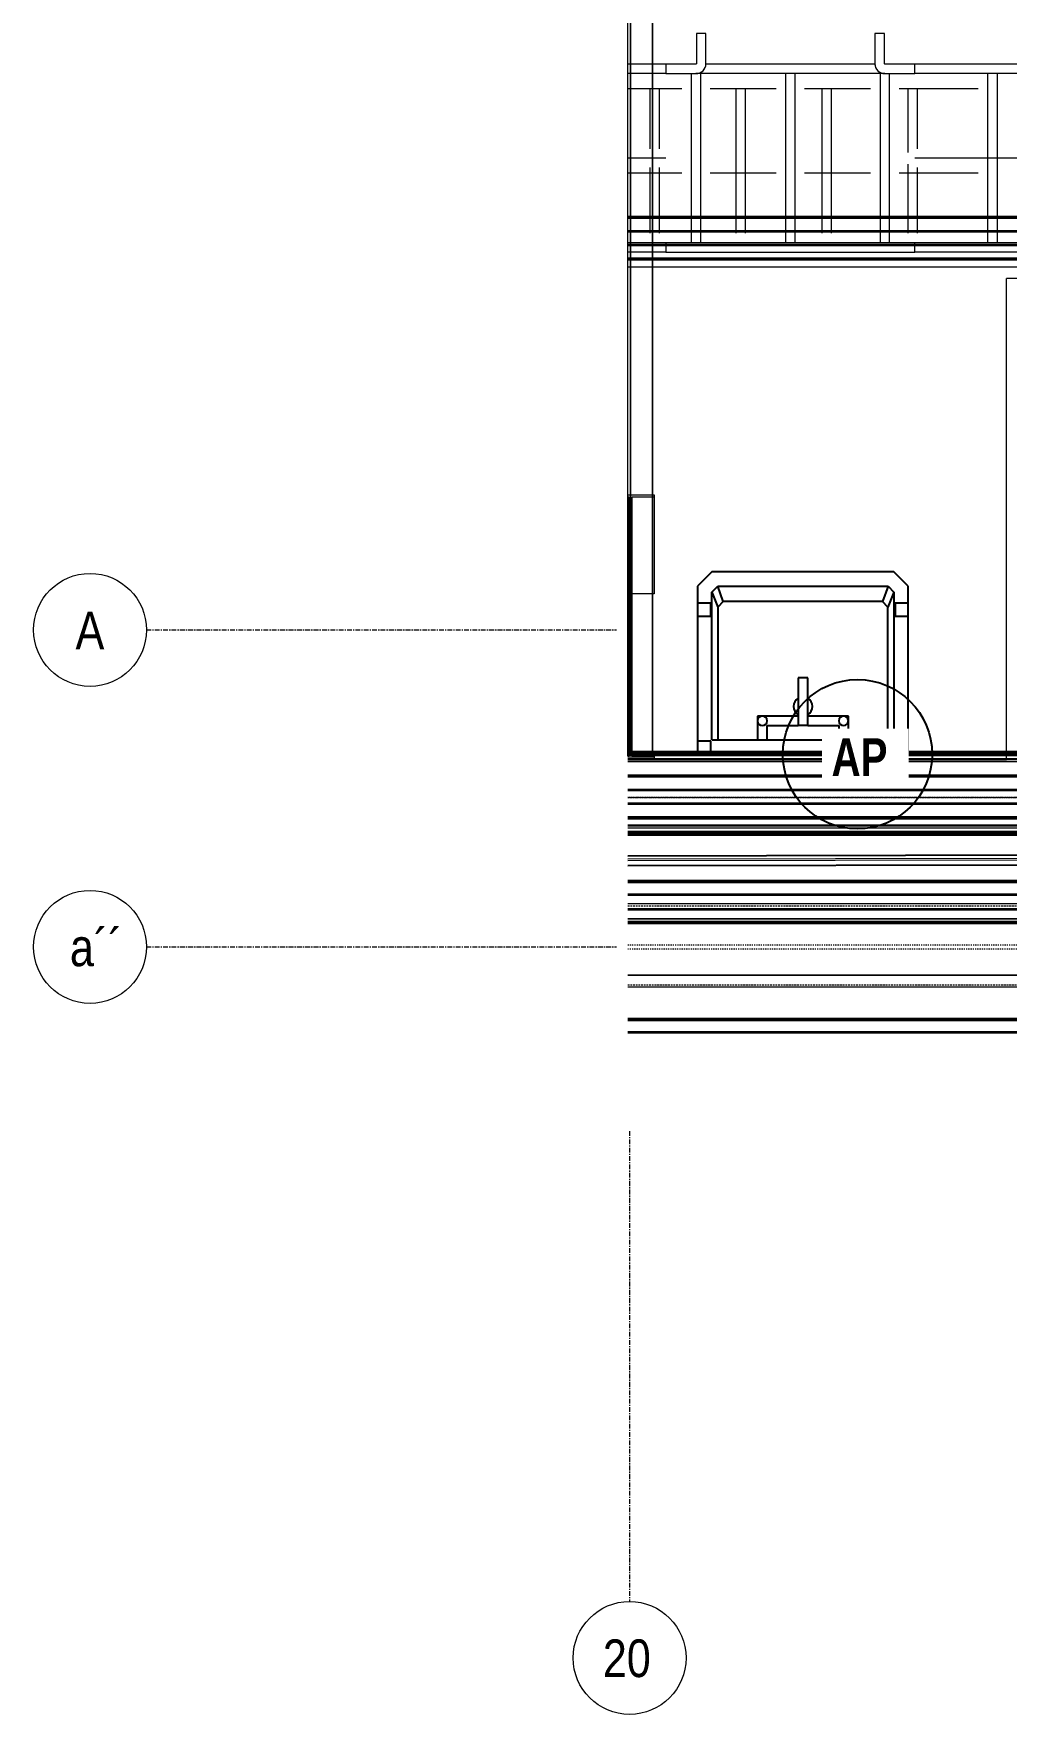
# Model space of a CAD drawing. Header units: centimetres. Extents: x -1906 to 5208, y -261 to 2955.
# Drawn here: x -1905.5 to -1646.9, y 27.2 to 473.8 of the extents above; entities that cross this region are included whole.
import ezdxf

# ---------------------------------------------------------------- set-up
doc = ezdxf.new("R2010")
doc.units = ezdxf.units.CM
for name, pattern in [('_Overhead', [0.47625, 0.3175, -0.15875]), ('_Overhead_2_', [0.47625, 0.3175, -0.15875]), ('Dash', [0.6, 0.3, -0.3]), ('Grid Line', [2.2225, 1.27, -0.3175, 0.3175, -0.3175]), ('Hidden', [0.714375, 0.47625, -0.238125])]:
    doc.linetypes.add(name, pattern=pattern)
for name, color, linetype, lineweight in [('A-ANNO-NOTE', 7, 'Continuous', 18), ('A-DETL-GENF', 7, 'Continuous', 18), ('A-DETL-MEDM', 7, 'Continuous', 35), ('A-FLOR', 7, 'Continuous', 18), ('A-WALL', 7, 'Continuous', 18), ('E-CABL-TRAY', 7, 'Continuous', 18), ('E-CABL-TRAY-CNTR', 7, 'Continuous', 18), ('M-EQPM', 7, 'Continuous', 18), ('P-SANR-FIXT', 7, 'Continuous', 18), ('S-BEAM', 7, 'Continuous', 18), ('S-BEAM-HDLN', 7, 'Dash', 18), ('S-COLS', 7, 'Continuous', 18), ('S-GRID', 7, 'Continuous', 9), ('S-GRID-IDEN', 7, 'Continuous', 9)]:
    doc.layers.add(name, color=color, linetype=linetype, lineweight=lineweight)
doc.styles.add('Century Gothic_B', font='GOTHICB.TTF', dxfattribs={"width": 0.8, "height": 10})
doc.styles.add('Saira Condensed', font='SairaCondensed-Regular.ttf', dxfattribs={"height": 10})

# ---------------------------------------------------------------- blocks, each defined once
blk = doc.blocks.new('Costanera Perfil Z - Parametrizado - Costanera Perfil Z - Parametrizado-1497837-N01 - Planta trazado tuberias refrig exist_ - detalle 1')
at = {"layer": 'S-BEAM', "color": 254, "true_color": 0xcccccc}
for p, q in [((-5.73, 829.56), (-5.73, 358.3)), ((-5.43, 829.56), (-5.43, 358.3)), ((-5.37, 358.3), (-5.37, 829.56)), ((-5.13, 829.56), (-5.13, 358.3)), ((-2.13, 829.56), (-2.13, 358.3))]:
    blk.add_line(p, q, dxfattribs=at)
blk = doc.blocks.new('Costanera Perfil Z - Parametrizado - Costanera Perfil Z - Parametrizado-V1-N01 - Planta trazado tuberias refrig exist_ - detalle 1')
at = {"layer": 'S-BEAM', "color": 254, "true_color": 0xcccccc}
for p, q in [((-5.73, 829.56), (-5.73, 358.3)), ((-5.43, 829.56), (-5.43, 358.3)), ((-5.37, 358.3), (-5.37, 829.56)), ((-5.13, 829.56), (-5.13, 358.3)), ((-2.13, 829.56), (-2.13, 358.3)), ((-1.78, 829.56), (-1.78, 358.3)), ((1.78, 829.56), (1.78, 358.3)), ((2.13, 829.56), (2.13, 358.3)), ((5.13, 829.56), (5.13, 358.3)), ((5.37, 829.56), (5.37, 358.3)), ((5.43, 829.56), (5.43, 358.3)), ((5.73, 829.56), (5.73, 358.3))]:
    blk.add_line(p, q, dxfattribs=at)
blk = doc.blocks.new('M_S Shapes - 150 x 400-1499110-N01 - Planta trazado tuberias refrig exist_ - detalle 1')
at = {"layer": 'S-BEAM', "color": 254, "true_color": 0xcccccc}
for p, q in [((445.22, 7.5), (-12.23, 7.5)), ((-12.23, 7.5), (445.22, 7.5)), ((445.22, 7.5), (-12.23, 7.5)), ((-12.23, -7.5), (445.22, -7.5)), ((445.22, -7.5), (-12.23, -7.5)), ((445.22, -7.5), (-12.23, -7.5))]:
    blk.add_line(p, q, dxfattribs=at)
at = {"layer": 'S-BEAM-HDLN', "color": 254, "true_color": 0xcccccc}
for p, q in [((-12.23, 0.58), (445.22, 0.58)), ((445.22, -0.59), (-12.23, -0.59))]:
    blk.add_line(p, q, dxfattribs=at)
blk = doc.blocks.new('M_S Shapes - 150 x 350-1499191-N01 - Planta trazado tuberias refrig exist_ - detalle 1')
at = {"layer": 'S-BEAM', "color": 254, "true_color": 0xcccccc}
for p, q in [((445.22, 7.5), (-12.23, 7.5)), ((-12.23, 7.5), (445.22, 7.5)), ((445.22, 7.5), (-12.23, 7.5)), ((-12.23, -7.5), (445.22, -7.5)), ((445.22, -7.5), (-12.23, -7.5)), ((445.22, -7.5), (-12.23, -7.5))]:
    blk.add_line(p, q, dxfattribs=at)
at = {"layer": 'S-BEAM-HDLN', "color": 254, "true_color": 0xcccccc}
for p, q in [((-12.23, 0.58), (445.22, 0.58)), ((445.22, -0.59), (-12.23, -0.59))]:
    blk.add_line(p, q, dxfattribs=at)
blk = doc.blocks.new('HSS Rectangular - 120 x 220-1499643-N01 - Planta trazado tuberias refrig exist_ - detalle 1')
at = {"layer": 'S-BEAM', "color": 254, "true_color": 0xcccccc}
for p, q in [((-1290.12, 242.51), (-1747.58, 242.51)), ((-1747.58, 220.51), (-1290.12, 220.51))]:
    blk.add_line(p, q, dxfattribs=at)
at = {"layer": 'S-BEAM', "color": 254, "linetype": 'Hidden', "true_color": 0xcccccc}
for p, q in [((-1747.58, 242.01), (-1290.12, 242.01)), ((-1747.58, 221.01), (-1290.12, 221.01))]:
    blk.add_line(p, q, dxfattribs=at)
blk = doc.blocks.new('Costanera Perfil Z - Parametrizado - h_22cm-1722626-N01 - Planta trazado tuberias refrig exist_ - detalle 1')
at = {"layer": 'S-BEAM', "color": 254, "true_color": 0xcccccc}
for p, q in [((-5.84, 2399.57), (-5.84, 785.67)), ((-5.54, 2399.57), (-5.54, 785.67)), ((-5.5, 785.67), (-5.5, 2399.57)), ((-5.26, 2399.57), (-5.26, 785.67)), ((-2.01, 2399.57), (-2.01, 785.67)), ((-1.67, 2399.57), (-1.67, 785.67)), ((1.67, 2399.57), (1.67, 785.67)), ((2.01, 2399.57), (2.01, 785.67)), ((5.26, 2399.57), (5.26, 785.67)), ((5.5, 2399.57), (5.5, 785.67)), ((5.54, 2399.57), (5.54, 785.67)), ((5.84, 2399.57), (5.84, 785.67))]:
    blk.add_line(p, q, dxfattribs=at)
blk = doc.blocks.new('Costanera Perfil Z - Parametrizado - h_22cm-V6-N01 - Planta trazado tuberias refrig exist_ - detalle 1')
at = {"layer": 'S-BEAM', "color": 254, "true_color": 0xcccccc}
for p, q in [((-5.84, 2399.57), (-5.84, 785.67)), ((-5.54, 2399.57), (-5.54, 785.67)), ((-5.5, 785.67), (-5.5, 2399.57)), ((-5.26, 2399.57), (-5.26, 785.67)), ((1.67, 2399.57), (1.67, 785.67)), ((2.01, 2399.57), (2.01, 785.67)), ((-2.01, 1586.08), (-2.01, 792.31)), ((-1.67, 1586.08), (-1.67, 792.31)), ((5.26, 1586.08), (5.26, 792.31)), ((5.5, 1586.08), (5.5, 792.31)), ((5.54, 1586.08), (5.54, 792.31)), ((5.84, 1586.08), (5.84, 792.31)), ((-2.01, 792.31), (-2.01, 785.67)), ((-1.67, 792.31), (-1.67, 785.67)), ((5.26, 792.31), (5.26, 785.67)), ((5.5, 792.31), (5.5, 785.67)), ((5.54, 792.31), (5.54, 785.67)), ((5.84, 792.31), (5.84, 785.67))]:
    blk.add_line(p, q, dxfattribs=at)
blk = doc.blocks.new('Costanera Perfil Z - Parametrizado - h_22cm-1725872-N01 - Planta trazado tuberias refrig exist_ - detalle 1')
at = {"layer": 'S-BEAM', "color": 254, "true_color": 0xcccccc}
for p, q in [((-10.75, -2410.56), (-10.75, -776.69)), ((-10.75, -776.69), (-10.75, -2410.56)), ((-10.45, -776.69), (-10.45, -2410.56)), ((-10.45, -776.69), (-10.45, -2410.56)), ((-8.8, -776.69), (-8.8, -2410.56)), ((-8.8, -776.69), (-8.8, -2410.56)), ((8.8, -776.69), (8.8, -2409.93)), ((8.8, -776.69), (8.8, -2409.93)), ((10.45, -776.72), (10.45, -777.11)), ((10.45, -776.72), (10.45, -777.11)), ((10.75, -776.72), (10.75, -777.11)), ((10.75, -776.72), (10.75, -777.11)), ((10.45, -777.81), (10.45, -783.32)), ((10.45, -777.81), (10.45, -783.32)), ((10.75, -777.82), (10.75, -783.32)), ((10.75, -777.82), (10.75, -783.32)), ((10.45, -783.32), (10.45, -1577.09)), ((10.45, -783.32), (10.45, -1577.09)), ((10.75, -783.32), (10.75, -1577.09)), ((10.75, -783.32), (10.75, -1577.09))]:
    blk.add_line(p, q, dxfattribs=at)
blk = doc.blocks.new('Costanera Perfil Z - Parametrizado - h_22cm-1725829-N01 - Planta trazado tuberias refrig exist_ - detalle 1')
at = {"layer": 'S-BEAM', "color": 254, "true_color": 0xcccccc}
for p, q in [((-10.75, -2411.39), (-10.75, -775.86)), ((-10.75, -775.86), (-10.75, -2411.39)), ((-10.45, -775.86), (-10.45, -2409.73)), ((-10.45, -775.86), (-10.45, -2409.73)), ((-8.8, -775.86), (-8.8, -2409.73)), ((-8.8, -775.86), (-8.8, -2409.73)), ((8.8, -775.86), (8.8, -2389.56)), ((8.8, -775.86), (8.8, -2389.56)), ((10.45, -775.89), (10.45, -776.29)), ((10.45, -775.89), (10.45, -776.29)), ((10.45, -776.99), (10.45, -782.5)), ((10.45, -776.99), (10.45, -782.5)), ((10.75, -775.89), (10.75, -776.29)), ((10.75, -775.89), (10.75, -776.29)), ((10.75, -776.98), (10.75, -782.5)), ((10.75, -776.98), (10.75, -782.5)), ((10.45, -782.5), (10.45, -1576.26)), ((10.45, -782.5), (10.45, -1576.26)), ((10.75, -782.5), (10.75, -1576.26)), ((10.75, -782.5), (10.75, -1576.26))]:
    blk.add_line(p, q, dxfattribs=at)
blk = doc.blocks.new('Costanera Perfil Z - Parametrizado - h_22cm-1725795-N01 - Planta trazado tuberias refrig exist_ - detalle 1')
at = {"layer": 'S-BEAM', "color": 254, "true_color": 0xcccccc}
for p, q in [((-10.75, -2410.98), (-10.75, -776.28)), ((-10.75, -776.28), (-10.75, -2410.98)), ((-10.45, -776.28), (-10.45, -2410.98)), ((-10.45, -776.28), (-10.45, -2410.98)), ((-8.8, -776.28), (-8.8, -2410.15)), ((-8.8, -776.28), (-8.8, -2410.15)), ((8.8, -776.28), (8.8, -2389.97)), ((8.8, -776.28), (8.8, -2389.97)), ((10.45, -776.3), (10.45, -776.7)), ((10.45, -776.3), (10.45, -776.7)), ((10.75, -776.3), (10.75, -776.7)), ((10.75, -776.3), (10.75, -776.7)), ((10.45, -777.41), (10.45, -782.91)), ((10.45, -777.41), (10.45, -782.91)), ((10.75, -777.4), (10.75, -782.91)), ((10.75, -777.4), (10.75, -782.91)), ((10.45, -782.91), (10.45, -1576.68)), ((10.45, -782.91), (10.45, -1576.68)), ((10.75, -782.91), (10.75, -1576.68)), ((10.75, -782.91), (10.75, -1576.68))]:
    blk.add_line(p, q, dxfattribs=at)
blk = doc.blocks.new('Costanera Perfil Z - Parametrizado - h_22cm-1726051-N01 - Planta trazado tuberias refrig exist_ - detalle 1')
at = {"layer": 'S-BEAM', "color": 254, "true_color": 0xcccccc}
for p, q in [((-10.75, -836.16), (-10.75, 798.54)), ((-10.75, 798.54), (-10.75, -836.16)), ((-10.45, 798.54), (-10.45, -836.16)), ((-10.45, 798.54), (-10.45, -836.16)), ((-8.8, 798.54), (-8.8, -835.34)), ((-8.8, 798.54), (-8.8, -835.34)), ((8.8, 798.54), (8.8, -28.38)), ((8.8, 798.54), (8.8, -28.38)), ((10.45, 798.51), (10.45, 798.11)), ((10.45, 798.51), (10.45, 798.11)), ((10.45, 797.4), (10.45, 791.9)), ((10.45, 797.4), (10.45, 791.9)), ((10.75, 798.51), (10.75, 798.11)), ((10.75, 798.51), (10.75, 798.11)), ((10.75, 797.41), (10.75, 791.9)), ((10.75, 797.41), (10.75, 791.9)), ((10.45, 791.9), (10.45, -1.87)), ((10.45, 791.9), (10.45, -1.87)), ((10.75, 791.9), (10.75, -1.87)), ((10.75, 791.9), (10.75, -1.87))]:
    blk.add_line(p, q, dxfattribs=at)
blk = doc.blocks.new('Costanera Perfil Z - Parametrizado - h_22cm-V14-N01 - Planta trazado tuberias refrig exist_ - detalle 1')
at = {"layer": 'S-BEAM', "color": 254, "true_color": 0xcccccc}
for p, q in [((-10.75, -836.16), (-10.75, 798.54)), ((-10.75, 798.54), (-10.75, -836.16)), ((-10.45, 798.54), (-10.45, -836.16)), ((-10.45, 798.54), (-10.45, -836.16)), ((-8.8, 798.54), (-8.8, -835.34)), ((-8.8, 798.54), (-8.8, -835.34)), ((8.8, 798.54), (8.8, -28.38)), ((8.8, 798.54), (8.8, -28.38)), ((10.45, 798.51), (10.45, 798.11)), ((10.45, 798.51), (10.45, 798.11)), ((10.45, 797.4), (10.45, 791.9)), ((10.45, 797.4), (10.45, 791.9)), ((10.75, 798.51), (10.75, 798.11)), ((10.75, 798.51), (10.75, 798.11)), ((10.75, 797.41), (10.75, 791.9)), ((10.75, 797.41), (10.75, 791.9)), ((10.45, 791.9), (10.45, -1.87)), ((10.45, 791.9), (10.45, -1.87)), ((10.75, 791.9), (10.75, -1.87)), ((10.75, 791.9), (10.75, -1.87))]:
    blk.add_line(p, q, dxfattribs=at)
blk = doc.blocks.new('Costanera Perfil Z - Parametrizado - h_22cm-V15-N01 - Planta trazado tuberias refrig exist_ - detalle 1')
at = {"layer": 'S-BEAM', "color": 254, "true_color": 0xcccccc}
for p, q in [((-10.75, -833.71), (-10.75, 798.54)), ((-10.75, 798.54), (-10.75, -836.16)), ((-10.45, 798.54), (-10.45, -833.71)), ((-10.45, 798.54), (-10.45, -836.16)), ((-8.8, 798.54), (-8.8, -833.73)), ((-8.8, 798.54), (-8.8, -833.73)), ((8.8, 798.54), (8.8, -28.38)), ((8.8, 798.54), (8.8, -28.38)), ((10.45, 798.51), (10.45, 798.11)), ((10.45, 798.51), (10.45, 798.11)), ((10.45, 797.4), (10.45, 791.9)), ((10.45, 797.4), (10.45, 791.9)), ((10.75, 798.51), (10.75, 798.11)), ((10.75, 798.51), (10.75, 798.11)), ((10.75, 797.41), (10.75, 791.9)), ((10.75, 797.41), (10.75, 791.9)), ((10.45, 791.9), (10.45, -1.87)), ((10.45, 791.9), (10.45, 697.87)), ((10.75, 791.9), (10.75, 697.87)), ((10.75, 791.9), (10.75, -1.87))]:
    blk.add_line(p, q, dxfattribs=at)
blk = doc.blocks.new('PQ_RVR_EST-01_ZZ_ZZ_MO_T_A_rvt-1-N01 - Planta trazado tuberias refrig exist_ - detalle 1')
at = {"layer": 'S-BEAM', "color": 254, "true_color": 0xcccccc}
for p, q in [((-1747.55, 425.22), (-1747.55, 567.48)), ((-1746.84, 567.48), (-1746.84, 425.22)), ((-1740.95, 567.48), (-1740.95, 425.22)), ((-1740.95, 567.48), (-1740.95, 425.22)), ((-1747.55, 425.22), (-1747.55, 563.66)), ((-1746.84, 425.22), (-1746.84, 563.66)), ((-1740.95, 425.22), (-1740.95, 563.66)), ((-1740.95, 425.22), (-1740.95, 563.66)), ((-1747.55, 420.91), (-1747.55, 425.22)), ((-1747.55, 421.39), (-1747.55, 425.22)), ((-1746.84, 421.39), (-1746.84, 425.22)), ((-1746.84, 425.22), (-1746.84, 420.91)), ((-1740.95, 425.22), (-1740.95, 420.91)), ((-1740.95, 425.22), (-1740.95, 420.81)), ((-1740.95, 421.39), (-1740.95, 425.22)), ((-1740.95, 421.39), (-1740.95, 425.22)), ((-1747.55, 421.04), (-1747.55, 421.39)), ((-1747.55, 417.71), (-1747.55, 421.04)), ((-1747.55, 417.71), (-1747.55, 420.91)), ((-1746.84, 421.04), (-1746.84, 421.39)), ((-1746.84, 417.71), (-1746.84, 421.04)), ((-1746.84, 420.91), (-1746.84, 417.71)), ((-1740.95, 421.04), (-1740.95, 421.39)), ((-1740.95, 421.04), (-1740.95, 421.39)), ((-1740.95, 417.71), (-1740.95, 421.04)), ((-1740.95, 417.71), (-1740.95, 421.04)), ((-1740.95, 420.91), (-1740.95, 417.71)), ((-1740.95, 420.81), (-1740.95, 417.71)), ((-1747.55, 417.36), (-1747.55, 417.71)), ((-1747.55, 417.36), (-1747.55, 417.71)), ((-1747.55, 281.82), (-1747.55, 417.36)), ((-1747.55, 413.54), (-1747.55, 417.36)), ((-1746.84, 417.36), (-1746.84, 417.71)), ((-1746.84, 417.71), (-1746.84, 417.36)), ((-1746.84, 413.54), (-1746.84, 417.36)), ((-1746.84, 417.36), (-1746.84, 281.82)), ((-1740.95, 417.71), (-1740.95, 417.36)), ((-1740.95, 417.71), (-1740.95, 417.36)), ((-1740.95, 417.36), (-1740.95, 417.71)), ((-1740.95, 417.36), (-1740.95, 417.71)), ((-1740.95, 417.36), (-1740.95, 281.82)), ((-1740.95, 417.36), (-1740.95, 281.82)), ((-1740.95, 413.54), (-1740.95, 417.36)), ((-1740.95, 413.54), (-1740.95, 417.36)), ((-1747.55, 281.82), (-1747.55, 413.54)), ((-1746.84, 281.82), (-1746.84, 413.54)), ((-1740.95, 351.2), (-1740.95, 413.54)), ((-1740.95, 281.82), (-1740.95, 413.54)), ((-1740.95, 281.82), (-1740.95, 350.59)), ((-1740.95, 281.82), (-1747.58, 281.82)), ((-1747.58, 281.82), (-1747.55, 281.82)), ((-1747.55, 281.82), (-1747.58, 281.82)), ((-1747.55, 281.82), (-1747.16, 281.82)), ((-1740.95, 281.82), (-1746.84, 281.82)), ((-1740.95, 281.82), (-1746.84, 281.82)), ((-1746.45, 281.82), (-1740.95, 281.82))]:
    blk.add_line(p, q, dxfattribs=at)
at = {"layer": 'S-COLS', "color": 253, "true_color": 0xaaaaaa}
for p, q in [((-1747.58, 351.2), (-1740.95, 351.2)), ((-1747.16, 350.61), (-1747.58, 350.61)), ((-1747.16, 281.82), (-1747.16, 350.61)), ((-1746.45, 350.61), (-1746.45, 281.82)), ((-1740.95, 350.61), (-1746.45, 350.61)), ((-1740.95, 351.2), (-1740.55, 351.2)), ((-1740.55, 350.61), (-1740.95, 350.61)), ((-1740.55, 351.2), (-1740.55, 350.61)), ((-1740.55, 350.61), (-1740.55, 324.91)), ((-1747.55, 324.91), (-1747.16, 324.91)), ((-1740.95, 324.91), (-1746.45, 324.91)), ((-1740.55, 324.91), (-1740.95, 324.91)), ((-1747.58, 281.82), (-1747.16, 281.82)), ((-1747.55, 281.82), (-1747.16, 281.82)), ((-1746.45, 281.82), (-1740.95, 281.82)), ((-1746.45, 281.82), (-1740.95, 281.82)), ((-1740.95, 281.82), (-1740.55, 281.82)), ((-1740.95, 281.82), (-1740.55, 281.82)), ((-1740.55, 281.82), (-1740.55, 281.24)), ((-1740.55, 281.24), (-1747.58, 281.24))]:
    blk.add_line(p, q, dxfattribs=at)
at = {"layer": 'S-BEAM', "color": 254, "linetype": '_Overhead', "lineweight": 18, "true_color": 0xd4d4d4}
for name, p, rotation in [('Costanera Perfil Z - Parametrizado - h_22cm-V6-N01 - Planta trazado tuberias refrig exist_ - detalle 1', (-2533.25, 419.38), 269.9999999999998), ('Costanera Perfil Z - Parametrizado - h_22cm-1725872-N01 - Planta trazado tuberias refrig exist_ - detalle 1', (-2524.27, 272.34), 90.00000000000001), ('Costanera Perfil Z - Parametrizado - h_22cm-1725829-N01 - Planta trazado tuberias refrig exist_ - detalle 1', (-2523.44, 272.08), 90.00000000000001), ('Costanera Perfil Z - Parametrizado - h_22cm-1725795-N01 - Planta trazado tuberias refrig exist_ - detalle 1', (-2523.85, 271.54), 90.00000000000001), ('Costanera Perfil Z - Parametrizado - h_22cm-1726051-N01 - Planta trazado tuberias refrig exist_ - detalle 1', (-949.04, 271.54), 90.00000000000001), ('Costanera Perfil Z - Parametrizado - h_22cm-V14-N01 - Planta trazado tuberias refrig exist_ - detalle 1', (-949.04, 271.54), 90.00000000000001), ('Costanera Perfil Z - Parametrizado - h_22cm-V15-N01 - Planta trazado tuberias refrig exist_ - detalle 1', (-949.04, 271.54), 90.00000000000001), ('Costanera Perfil Z - Parametrizado - h_22cm-1722626-N01 - Planta trazado tuberias refrig exist_ - detalle 1', (-2533.25, 270.93), 269.9999999999998), ('Costanera Perfil Z - Parametrizado - Costanera Perfil Z - Parametrizado-V1-N01 - Planta trazado tuberias refrig exist_ - detalle 1', (-2105.88, 242.98), 269.9999999999998), ('Costanera Perfil Z - Parametrizado - Costanera Perfil Z - Parametrizado-1497837-N01 - Planta trazado tuberias refrig exist_ - detalle 1', (-2105.88, 206.33), 269.9999999999998)]:
    blk.add_blockref(name, p, dxfattribs=dict(at, rotation=rotation))
for name, p in [('HSS Rectangular - 120 x 220-1499643-N01 - Planta trazado tuberias refrig exist_ - detalle 1', (0, 0)), ('M_S Shapes - 150 x 400-1499110-N01 - Planta trazado tuberias refrig exist_ - detalle 1', (-1735.35, 231.11)), ('M_S Shapes - 150 x 350-1499191-N01 - Planta trazado tuberias refrig exist_ - detalle 1', (-1735.35, 231.11))]:
    blk.add_blockref(name, p, dxfattribs=at)
blk = doc.blocks.new('M_S Shapes - 150 x 400-1948375-N01 - Planta trazado tuberias refrig exist_ - detalle 1')
at = {"layer": 'S-BEAM', "color": 254, "true_color": 0xcccccc}
for p, q in [((445.22, 7.5), (-12.23, 7.5)), ((-12.23, 7.5), (445.23, 7.5)), ((445.22, 7.5), (-12.23, 7.5)), ((-12.23, -7.5), (445.22, -7.5)), ((445.22, -7.5), (-12.23, -7.5)), ((445.23, -7.5), (-12.23, -7.5))]:
    blk.add_line(p, q, dxfattribs=at)
at = {"layer": 'S-BEAM-HDLN', "color": 254, "true_color": 0xcccccc}
for p, q in [((-12.23, 0.58), (445.23, 0.58)), ((445.23, -0.59), (-12.23, -0.59))]:
    blk.add_line(p, q, dxfattribs=at)
blk = doc.blocks.new('M_S Shapes - 150 x 350-1948376-N01 - Planta trazado tuberias refrig exist_ - detalle 1')
at = {"layer": 'S-BEAM', "color": 254, "true_color": 0xcccccc}
for p, q in [((445.22, 7.5), (-12.23, 7.5)), ((-12.23, 7.5), (445.22, 7.5)), ((445.22, 7.5), (-12.23, 7.5)), ((-12.23, -7.5), (445.22, -7.5)), ((445.22, -7.5), (-12.23, -7.5)), ((445.22, -7.5), (-12.23, -7.5))]:
    blk.add_line(p, q, dxfattribs=at)
at = {"layer": 'S-BEAM-HDLN', "color": 254, "true_color": 0xcccccc}
for p, q in [((-12.23, 0.58), (445.22, 0.58)), ((445.22, -0.59), (-12.23, -0.59))]:
    blk.add_line(p, q, dxfattribs=at)
blk = doc.blocks.new('HSS Rectangular - 120 x 220-1948349-N01 - Planta trazado tuberias refrig exist_ - detalle 1')
at = {"layer": 'S-BEAM', "color": 254, "true_color": 0xcccccc}
for p, q in [((-1290.12, 242.51), (-1747.58, 242.51)), ((-1747.58, 220.51), (-1290.12, 220.51))]:
    blk.add_line(p, q, dxfattribs=at)
at = {"layer": 'S-BEAM', "color": 254, "linetype": 'Hidden', "true_color": 0xcccccc}
for p, q in [((-1747.58, 242.01), (-1290.12, 242.01)), ((-1747.58, 221.01), (-1290.12, 221.01))]:
    blk.add_line(p, q, dxfattribs=at)
blk = doc.blocks.new('PQ_RVR_ARQ-01_ZZ_ZZ_MO_T_A_rvt-1-N01 - Planta trazado tuberias refrig exist_ - detalle 1')
at = {"layer": 'A-FLOR', "color": 254, "linetype": '_Overhead_2_', "true_color": 0xd4d4d4}
for p, q in [((-233.39, 270.77), (-1747.58, 270.77)), ((-1747.58, 270.77), (-133.89, 270.77))]:
    blk.add_line(p, q, dxfattribs=at)
at = {"layer": 'A-WALL', "color": 253, "true_color": 0xaaaaaa}
for p, q in [((-1646.91, 283.09), (-1646.91, 408.68)), ((-1638.91, 408.68), (-1646.91, 408.68)), ((-1646.91, 282.83), (-1646.91, 283.09)), ((-1646.91, 282.53), (-1646.91, 282.79)), ((-1646.91, 282.29), (-1646.91, 282.53)), ((-1646.91, 281.99), (-1646.91, 282.29)), ((-1646.91, 281.14), (-1646.91, 281.99)), ((-1747.58, 280.77), (-1646.91, 280.77)), ((-1646.91, 280.88), (-1646.91, 281.14)), ((-1646.91, 280.77), (-1646.91, 280.88)), ((-1315.03, 272.77), (-1747.58, 272.77)), ((-1747.58, 254.48), (-111.79, 257.58)), ((-111.29, 257.09), (-1747.58, 253.98))]:
    blk.add_line(p, q, dxfattribs=at)
at = {"layer": 'A-WALL', "color": 253, "lineweight": 25, "true_color": 0xaaaaaa}
for p, q in [((-112.54, 258.33), (-1747.58, 255.23)), ((-1747.58, 252.73), (-1290.12, 253.6))]:
    blk.add_line(p, q, dxfattribs=at)
at = {"layer": 'S-BEAM', "color": 254, "lineweight": 18, "true_color": 0xd4d4d4, "rotation": 269.9999999999998}
for name, p in [('Costanera Perfil Z - Parametrizado - Costanera Perfil Z - Parametrizado-V1-N01 - Planta trazado tuberias refrig exist_ - detalle 1', (-2105.88, 242.98)), ('Costanera Perfil Z - Parametrizado - Costanera Perfil Z - Parametrizado-1497837-N01 - Planta trazado tuberias refrig exist_ - detalle 1', (-2105.88, 206.33))]:
    blk.add_blockref(name, p, dxfattribs=at)
at = {"layer": 'S-BEAM', "color": 254, "lineweight": 18, "true_color": 0xd4d4d4}
for name, p in [('HSS Rectangular - 120 x 220-1948349-N01 - Planta trazado tuberias refrig exist_ - detalle 1', (0, 0)), ('M_S Shapes - 150 x 400-1948375-N01 - Planta trazado tuberias refrig exist_ - detalle 1', (-1735.35, 231.11)), ('M_S Shapes - 150 x 350-1948376-N01 - Planta trazado tuberias refrig exist_ - detalle 1', (-1735.35, 231.11))]:
    blk.add_blockref(name, p, dxfattribs=at)
blk = doc.blocks.new('EPC_Derivación_T_ - Derivación_T_-1464055-N01 - Planta trazado tuberias refrig exist_ - detalle 1')
at = {"layer": 'E-CABL-TRAY'}
for p, q in [((33.1, 25), (-33.1, 25)), ((-33.1, 25), (-33.1, 22.46)), ((-33.1, 22.46), (33.1, 22.46)), ((-26.37, 22.46), (-26.37, -22.46)), ((-23.83, -22.46), (-23.83, 22.46)), ((-1.27, 22.46), (-1.27, -22.46)), ((1.27, -22.46), (1.27, 22.46)), ((23.83, 22.46), (23.83, -22.46)), ((26.37, -22.46), (26.37, 22.46)), ((33.1, 22.46), (33.1, 25)), ((-25.1, -22.46), (-33.1, -22.46)), ((-33.1, -22.46), (-33.1, -25)), ((-33.1, -25), (-25.1, -25)), ((-25.1, -22.46), (-23.83, -22.46)), ((-25.1, -22.46), (25.1, -22.46)), ((-25, -25.1), (-25, -33.1)), ((-22.46, -25), (22.46, -25)), ((-22.46, -33.1), (-22.46, -25.1)), ((-1.27, -22.46), (1.27, -22.46)), ((22.46, -25.1), (22.46, -33.1)), ((23.83, -22.46), (25.1, -22.46)), ((25, -33.1), (25, -25.1)), ((33.1, -22.46), (25.1, -22.46)), ((25.1, -25), (33.1, -25)), ((33.1, -25), (33.1, -22.46)), ((-25, -33.1), (-22.46, -33.1)), ((22.46, -33.1), (25, -33.1))]:
    blk.add_line(p, q, dxfattribs=at)
for centre, radius, start, end in [((-25.1, -25.1), 2.64, 360, 90), ((-25.1, -25.1), 0.1, 0, 90), ((-25.1, -25.1), 2.64, 46.0854, 60.7236), ((-25.1, -25.1), 2.64, 31.4472, 39.1951), ((-25.1, -25.1), 2.64, 16.809, 24.1418), ((-25.1, -25.1), 2.64, 2.1708, 9.174), ((-25.1, -25.1), 2.64, 1.0854, 2.1708), ((25.1, -25.1), 2.64, 90, 180), ((25.1, -25.1), 2.64, 170.826, 177.8292), ((25.1, -25.1), 2.64, 177.8292, 178.9146), ((25.1, -25.1), 2.64, 155.8582, 163.191), ((25.1, -25.1), 2.64, 140.8049, 148.5528), ((25.1, -25.1), 2.64, 119.2764, 133.9146), ((25.1, -25.1), 0.1, 90, 180)]:
    blk.add_arc(centre, radius, start, end, dxfattribs=at)
blk = doc.blocks.new('M_Sink - Service - 560 mmx485 mm - Office-1707292-N01 - Planta trazado tuberias refrig exist_ - detalle 1')
at = {"layer": 'P-SANR-FIXT', "color": 8, "lineweight": 25, "true_color": 0x808080}
for p, q in [((-1725.17, 330.79), (-1728.98, 326.98)), ((-1676.79, 330.79), (-1725.17, 330.79)), ((-1672.98, 326.98), (-1676.79, 330.79)), ((-1728.98, 326.98), (-1728.98, 282.29)), ((-1725.17, 325.4), (-1723.6, 326.98)), ((-1722.16, 322.85), (-1723.6, 326.98)), ((-1723.6, 326.98), (-1678.37, 326.98)), ((-1678.37, 326.98), (-1679.81, 322.85)), ((-1678.37, 326.98), (-1676.79, 325.4)), ((-1672.98, 282.29), (-1672.98, 326.98)), ((-1725.49, 322.48), (-1728.98, 322.48)), ((-1728.98, 322.48), (-1728.98, 318.99)), ((-1725.49, 318.99), (-1725.49, 322.48)), ((-1725.17, 325.4), (-1723.59, 321.42)), ((-1725.17, 286.1), (-1725.17, 325.4)), ((-1722.16, 322.85), (-1723.59, 321.42)), ((-1679.81, 322.85), (-1722.16, 322.85)), ((-1678.38, 321.42), (-1679.81, 322.85)), ((-1676.79, 325.4), (-1678.38, 321.42)), ((-1676.79, 325.4), (-1676.79, 286.1)), ((-1676.48, 322.48), (-1676.48, 318.99)), ((-1672.98, 322.48), (-1676.48, 322.48)), ((-1672.98, 318.99), (-1672.98, 322.48)), ((-1728.98, 318.99), (-1725.49, 318.99)), ((-1723.59, 321.42), (-1723.59, 286.1)), ((-1678.38, 286.1), (-1678.38, 321.42)), ((-1676.48, 318.99), (-1672.98, 318.99)), ((-1702.25, 302.61), (-1702.25, 289.91)), ((-1699.71, 302.61), (-1702.25, 302.61)), ((-1699.71, 289.91), (-1699.71, 302.61)), ((-1713.05, 292.45), (-1713.05, 291.18)), ((-1711.78, 292.45), (-1713.05, 292.45)), ((-1713.05, 291.18), (-1713.05, 286.1)), ((-1702.25, 292.45), (-1711.78, 292.45)), ((-1690.19, 292.45), (-1699.71, 292.45)), ((-1688.92, 292.45), (-1690.19, 292.45)), ((-1688.92, 291.18), (-1688.92, 292.45)), ((-1688.92, 287.28), (-1688.92, 291.18)), ((-1725.17, 286.1), (-1713.05, 286.1)), ((-1713.05, 286.1), (-1710.51, 286.1)), ((-1710.51, 286.1), (-1710.51, 289.91)), ((-1710.51, 289.91), (-1702.25, 289.91)), ((-1710.51, 286.1), (-1691.46, 286.1)), ((-1699.71, 289.91), (-1702.25, 289.91)), ((-1699.71, 289.91), (-1691.46, 289.91)), ((-1691.46, 289.91), (-1691.46, 286.1)), ((-1691.46, 286.1), (-1691.06, 286.1)), ((-1681.91, 286.1), (-1676.79, 286.1)), ((-1725.49, 285.78), (-1728.98, 285.78)), ((-1728.98, 285.78), (-1728.98, 282.29)), ((-1728.98, 282.29), (-1725.49, 282.29)), ((-1728.98, 282.29), (-1691.48, 282.29)), ((-1725.49, 282.29), (-1725.49, 285.78)), ((-1681.48, 282.29), (-1672.98, 282.29)), ((-1672.98, 285.78), (-1676.48, 285.78)), ((-1676.48, 285.78), (-1676.48, 282.29)), ((-1676.48, 282.29), (-1672.98, 282.29)), ((-1672.98, 282.29), (-1672.98, 285.78))]:
    blk.add_line(p, q, dxfattribs=at)
for centre, radius, start, end in [((-1700.98, 294.99), 2.54, 120, 180), ((-1700.98, 294.99), 2.54, 180, 240), ((-1700.98, 294.99), 2.54, 360, 60), ((-1700.98, 294.99), 2.54, 300, 0), ((-1711.78, 291.18), 1.27, 0, 180), ((-1711.78, 291.18), 1.27, 180, 0), ((-1690.19, 291.18), 1.27, 0, 180), ((-1690.19, 291.18), 1.27, 180, 0)]:
    blk.add_arc(centre, radius, start, end, dxfattribs=at)
blk = doc.blocks.new('RVR-PQ-Dispositivo - Punto Agua-1787948-N01 - Planta trazado tuberias refrig exist_ - detalle 1')
at = {"layer": 'M-EQPM', "color": 5, "lineweight": 35, "true_color": 0x0000ff}
for p, q in [((-1688.98, 284.79), (-1688.98, 282.29)), ((-1683.98, 284.79), (-1688.98, 284.79)), ((-1688.98, 282.29), (-1683.98, 282.29)), ((-1683.98, 282.29), (-1683.98, 284.79))]:
    blk.add_line(p, q, dxfattribs=at)
blk = doc.blocks.new('M_Break Line - M_Break Line-V68-N01 - Planta trazado tuberias refrig exist_ - detalle 1')
at = {"layer": 'A-DETL-MEDM'}
blk.add_line((3.81, 0), (834.42, 0), dxfattribs=at)
blk = doc.blocks.new('Grid - 3mm-1647199-N01 - Planta trazado tuberias refrig exist_ - detalle 1')
at = {"layer": 'S-GRID-IDEN', "color": 253, "true_color": 0xaaaaaa}
blk.add_circle((0, 0), 0.3, dxfattribs=at)

msp = doc.modelspace()

# ---------------------------------------------------------------- linework, layer by layer
at = {"layer": 'A-ANNO-NOTE', "color": 5, "lineweight": 25, "true_color": 0x0000ff}
msp.add_circle((-1686.48, 282.29), 19.84, dxfattribs=at)
at = {"layer": 'E-CABL-TRAY'}
for p, q in [((-1737.42, 465.68), (-1747.58, 465.68)), ((-1737.42, 465.68), (-1737.42, 463.14)), ((-1671.22, 463.14), (-1671.22, 465.68)), ((-1444.92, 465.68), (-1671.22, 465.68)), ((-1737.42, 463.14), (-1747.58, 463.14)), ((-1444.92, 463.14), (-1671.22, 463.14)), ((-1651.93, 463.14), (-1651.93, 418.22)), ((-1649.39, 463.14), (-1649.39, 418.22)), ((-1733.19, 459.14), (-1747.58, 459.14)), ((-1741.72, 459.14), (-1741.72, 443.18)), ((-1739.18, 459.14), (-1739.18, 443.18)), ((-1708.09, 459.14), (-1725.65, 459.14)), ((-1718.86, 459.14), (-1718.86, 420.72)), ((-1716.32, 459.14), (-1716.32, 420.72)), ((-1682.99, 459.14), (-1700.55, 459.14)), ((-1696, 459.14), (-1696, 420.72)), ((-1693.46, 459.14), (-1693.46, 420.72)), ((-1654.43, 459.14), (-1675.45, 459.14)), ((-1673.14, 459.14), (-1673.14, 442.22)), ((-1670.6, 459.14), (-1670.6, 443.18)), ((-1741.72, 438.18), (-1741.72, 420.72)), ((-1739.18, 438.18), (-1739.18, 420.72)), ((-1673.14, 439.13), (-1673.14, 420.72)), ((-1670.6, 438.18), (-1670.6, 420.72)), ((-1737.42, 418.22), (-1747.58, 418.22)), ((-1737.42, 415.68), (-1747.58, 415.68)), ((-1737.42, 418.22), (-1737.42, 415.68)), ((-1671.22, 415.68), (-1671.22, 418.22)), ((-1444.92, 418.22), (-1671.22, 418.22)), ((-1444.92, 415.68), (-1671.22, 415.68)), ((-1439.32, 411.68), (-1747.58, 411.68))]:
    msp.add_line(p, q, dxfattribs=at)
at = {"layer": 'E-CABL-TRAY-CNTR'}
for p, q in [((-1737.42, 440.68), (-1747.58, 440.68)), ((-1444.92, 440.68), (-1671.22, 440.68)), ((-1733.19, 436.68), (-1747.58, 436.68)), ((-1708.09, 436.68), (-1725.65, 436.68)), ((-1682.99, 436.68), (-1700.55, 436.68)), ((-1654.43, 436.68), (-1675.45, 436.68))]:
    msp.add_line(p, q, dxfattribs=at)
at = {"layer": 'S-GRID', "color": 253, "linetype": 'Grid Line', "true_color": 0xaaaaaa}
for p, q in [((-1875.51, 315.34), (-1750.51, 315.34)), ((-1875.51, 231.11), (-1750.51, 231.11)), ((-1747.07, 182.18), (-1747.07, 57.18))]:
    msp.add_line(p, q, dxfattribs=at)

# ---------------------------------------------------------------- block references
at = {"lineweight": 5}
for name in ['PQ_RVR_ARQ-01_ZZ_ZZ_MO_T_A_rvt-1-N01 - Planta trazado tuberias refrig exist_ - detalle 1', 'PQ_RVR_EST-01_ZZ_ZZ_MO_T_A_rvt-1-N01 - Planta trazado tuberias refrig exist_ - detalle 1']:
    msp.add_blockref(name, (0, 0), dxfattribs=at)
at = {"layer": 'A-DETL-GENF', "rotation": 180}
msp.add_blockref('M_Break Line - M_Break Line-V68-N01 - Planta trazado tuberias refrig exist_ - detalle 1', (-913.16, 208.34), dxfattribs=at)
at = {"layer": 'E-CABL-TRAY', "rotation": 180}
msp.add_blockref('EPC_Derivación_T_ - Derivación_T_-1464055-N01 - Planta trazado tuberias refrig exist_ - detalle 1', (-1704.32, 440.68), dxfattribs=at)
at = {"layer": 'M-EQPM', "color": 5, "lineweight": 35, "true_color": 0x0000ff}
msp.add_blockref('RVR-PQ-Dispositivo - Punto Agua-1787948-N01 - Planta trazado tuberias refrig exist_ - detalle 1', (0, 0), dxfattribs=at)
at = {"layer": 'P-SANR-FIXT', "color": 8, "lineweight": 25, "true_color": 0x808080}
msp.add_blockref('M_Sink - Service - 560 mmx485 mm - Office-1707292-N01 - Planta trazado tuberias refrig exist_ - detalle 1', (0, 0), dxfattribs=at)
at = {"layer": 'S-GRID-IDEN', "color": 253, "true_color": 0xaaaaaa, "xscale": 49.99999999999998, "yscale": 49.99999999999998, "zscale": 49.99999999999998}
for p, rotation in [((-1890.51, 315.34), 269.9999999999996), ((-1890.51, 231.11), 269.9999999999996), ((-1747.07, 42.18), 180)]:
    msp.add_blockref('Grid - 3mm-1647199-N01 - Planta trazado tuberias refrig exist_ - detalle 1', p, dxfattribs=dict(at, rotation=rotation))

# ---------------------------------------------------------------- texts
at = {"layer": 'S-GRID-IDEN', "color": 253, "true_color": 0xaaaaaa, "char_height": 10, "attachment_point": 1, "style": 'Saira Condensed'}
for s, insert, width in [('A', (-1894.36, 320.21), 8.8186), ('a´´', (-1895.86, 235.98), 12.4262), ('20', (-1754.18, 47.1), 16.8354)]:
    msp.add_mtext(s, dxfattribs=dict(at, insert=insert, width=width))

# ---------------------------------------------------------------- next in the draw order: texts
at = {"layer": 'A-ANNO-NOTE', "color": 5, "lineweight": 25, "true_color": 0x0000ff, "insert": (-1693.38, 286.56), "char_height": 10, "width": 17.9578, "attachment_point": 1, "style": 'Century Gothic_B', "bg_fill": 3, "box_fill_scale": 1.25, "bg_fill_color": 256, "bg_fill_true_color": 13158600, "bg_fill_transparency": 0}
msp.add_mtext('AP', dxfattribs=at)

doc.saveas('drawing.dxf')
